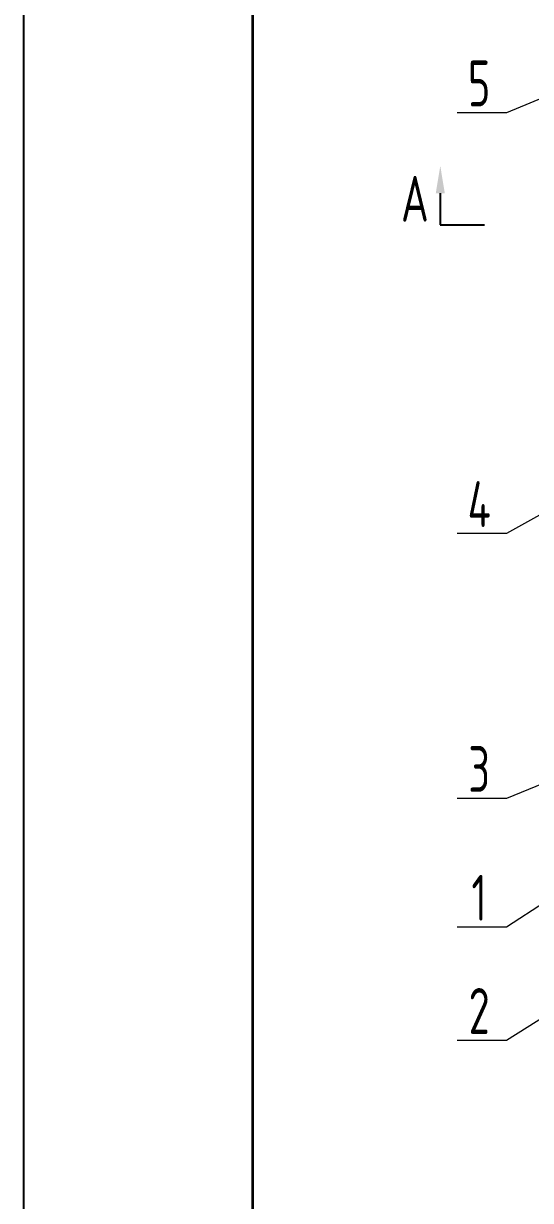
# Model space of a CAD drawing. Header units: millimetres. Extents: x 1747 to 2588, y -325 to 269.
# Drawn here: x 1746.7 to 1802, y -82.5 to 45.8 of the extents above; entities that cross this region are included whole.
import ezdxf
from ezdxf import colors
from ezdxf.entities.mleader import LeaderData, LeaderLine
from ezdxf.enums import TextEntityAlignment as Align
from ezdxf.math import Vec2, Vec3

# ---------------------------------------------------------------- set-up
doc = ezdxf.new("R2010")
doc.units = ezdxf.units.MM
doc.layers.add('1粗实线', color=7, linetype='Continuous', lineweight=35)
doc.layers.add('6标注', color=6, linetype='Continuous', lineweight=18)
doc.layers.add('2细实线', color=3, linetype='Continuous')
doc.styles.get("Standard").update_dxf_attribs({"font": 'ISOCP.SHX', "bigfont": 'gbcbig.shx'})
doc.styles.add('wh_1', font='isocp.shx', dxfattribs={"bigfont": 'gbcbig.shx'})
doc.dimstyles.new('ISO-15', dxfattribs={"dimtxt": 3, "dimasz": 2, "dimexe": 1.5, "dimexo": 0.625, "dimgap": 0.9, "dimtad": 1, "dimlfac": 15, "dimdsep": 46, "dimtxsty": 'wh_1', "dimcen": 2.5, "dimadec": 0, "dimazin": 0, "dimtfac": 1, "dimtmove": 0, "dimatfit": 3, "dimfxl": 0.2, "dimtfill": 1, "dimarcsym": 0})

# ---------------------------------------------------------------- blocks, each defined once
blk = doc.blocks.new('WH_图框_A1')
at = {"layer": '1粗实线'}
blk.add_line((-806, 0), (-806, 574), dxfattribs=at)
at = {"layer": '2细实线'}
blk.add_line((-831, 584), (-831, -10), dxfattribs=at)
blk = doc.blocks.new('*D320')
at = {"layer": '6标注', "color": 0, "lineweight": -2, "ltscale": 0.2, "transparency": 16777216}
for p, q in [((1819, 108.51), (1806.47, 108.51)), ((1807.97, 106.51), (1807.97, -56.16)), ((1814.96, -58.16), (1806.47, -58.16))]:
    blk.add_line(p, q, dxfattribs=at)
at = {"layer": '6标注', "color": 0, "ltscale": 0.2, "transparency": 16777216}
for points in [[(1807.64, 106.51), (1808.31, 106.51), (1807.97, 108.51)], [(1807.64, -56.16), (1808.31, -56.16), (1807.97, -58.16)]]:
    blk.add_solid(points, dxfattribs=at)
at = {"layer": 'Defpoints', "color": 0, "ltscale": 0.2, "transparency": 16777216}
for p in [(1819.63, 108.51), (1807.97, -58.16), (1815.58, -58.16)]:
    blk.add_point(p, dxfattribs=at)
at = {"layer": '6标注', "color": 0, "ltscale": 0.2, "transparency": 16777216, "insert": (1805.47, 25.18), "char_height": 3, "attachment_point": 5, "rotation": 90, "style": 'wh_1', "bg_fill": 3, "box_fill_scale": 1.1, "bg_fill_color": 256, "bg_fill_true_color": 13158600, "bg_fill_transparency": 0}
blk.add_mtext('轨 距 2500%%P2.2', dxfattribs=at)

msp = doc.modelspace()

# ---------------------------------------------------------------- linework, layer by layer
at = {"ltscale": 0.2}
msp.add_line((1792.16982, 23.84354), (1796.98061, 23.84354), dxfattribs=at)

# ---------------------------------------------------------------- block references
at = {"layer": '2细实线', "lineweight": 0}
msp.add_blockref('WH_图框_A1', (2577.74535, -314.60487), dxfattribs=at)

# ---------------------------------------------------------------- texts
at = {"layer": '6标注', "ltscale": 0.2, "style": 'wh_1', "width": 0.75}
for s, p in [('5', (1796.40913, 36.74087)), ('4', (1796.40913, -9.11004)), ('3', (1796.40913, -37.98213)), ('1', (1796.40913, -52.01922)), ('2', (1796.40913, -64.35787))]:
    msp.add_text(s, height=5, dxfattribs=at).set_placement(p, align=Align.CENTER)
msp.add_text('A', height=5, dxfattribs=at).set_placement((1787.88715, 24.17274))

# ---------------------------------------------------------------- leaders
at = {"layer": '6标注', "ltscale": 0.2}
ml = msp.add_multileader_mtext('Standard', dxfattribs=at)
ml.set_content('')
ml.set_leader_properties()
ml.build(insert=Vec2(0, 0))
ml.multileader.update_dxf_attribs({"text_right_attachment_type": 6, "dogleg_length": 0, "arrow_head_size": 3})
ctx = ml.context
ctx.base_point, ctx.char_height, ctx.arrow_head_size, ctx.landing_gap_size, ctx.plane_origin = Vec3(1796.98061, 23.84354), 0.18, 3, 0.09, Vec3(1792.16982, 33.82544)
ctx.right_attachment = 6
notes = []
notes.append((ctx, [(0, (1, 1, 0), (1796.98061, 23.84354), (1, 0), 0, [(0, [(1792.16982, 30.26308), (1792.16982, 23.84354)], 0, [])])]))
ctx.mtext, ml.multileader.dxf.content_type = None, 0
for ctx, leaders in notes:
    for number, flags, end, landing, length, lines in leaders:
        leader = LeaderData()
        leader.index, (leader.has_last_leader_line, leader.has_dogleg_vector, leader.attachment_direction) = number, flags
        leader.last_leader_point, leader.dogleg_vector, leader.dogleg_length = Vec3(end), Vec3(landing), length
        for number, points, colour, breaks in lines:
            line = LeaderLine()
            line.index, line.vertices, line.color, line.breaks = number, Vec3.list(points), colors.encode_raw_color(colour), breaks
            leader.lines.append(line)
        ctx.leaders.append(leader)

# ---------------------------------------------------------------- next in the draw order: dimensions: what is measured, and where the dimension line sits
dim = msp.add_linear_dim(base=(1807.97433, -58.15646), p1=(1819.6266, 108.5102), p2=(1815.58095, -58.15646), angle=90, text='轨 距 <>%%P2.2', dimstyle='ISO-15', dxfattribs=at)
dim.commit()
dim.dimension.update_dxf_attribs({"geometry": '*D320', "text_midpoint": (1805.47477, 25.17687)})

# ---------------------------------------------------------------- next in the draw order: linework, layer by layer
at = {"layer": '6标注', "ltscale": 0.2, "flags": 128}
for points in [[(1847.09962, 55.82837), (1799.40116, 36.03724), (1794.02051, 36.03724)], [(1830.64853, 7.5607), (1799.40116, -9.81367), (1794.02051, -9.81367)], [(1875.09665, -7.69266), (1799.40116, -38.68576), (1794.02051, -38.68576)], [(1824.88279, -36.14725), (1799.40116, -52.72284), (1794.02051, -52.72284)], [(1828.97057, -46.45709), (1799.40116, -65.06149), (1794.02051, -65.06149)]]:
    msp.add_lwpolyline(points, dxfattribs=at)

doc.saveas('drawing.dxf')
